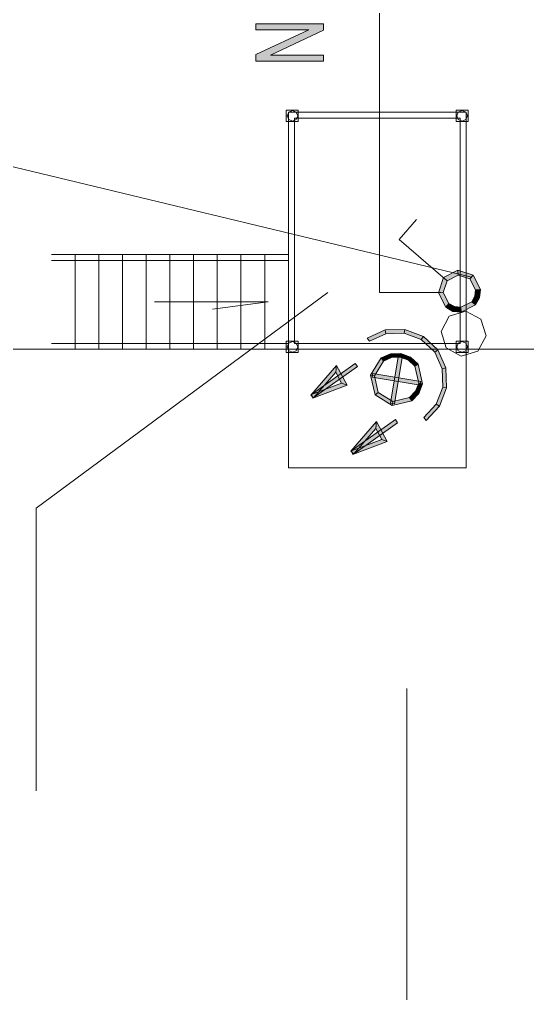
# Model space of a CAD drawing. Header units: millimetres. Extents: x 805 to 6044844, y 120 to 7887884.
# Drawn here: x 5961883 to 5966170, y 7819944 to 7828160 of the extents above; entities that cross this region are included whole.
import ezdxf

# ---------------------------------------------------------------- set-up
doc = ezdxf.new("R2010")
doc.units = ezdxf.units.MM

msp = doc.modelspace()

# ---------------------------------------------------------------- hatches: boundary and pattern name
h = msp.add_hatch(color=0)
h.dxf.hatch_style = 2
h.paths.add_polyline_path([(5964448.3, 7827809.6), (5963878.3, 7827809.6), (5963878.3, 7827863.8), (5964325.4, 7828073.1), (5963878.3, 7828073.1), (5963878.3, 7828123.5), (5964448.3, 7828123.5), (5964448.3, 7828069.3), (5964000.7, 7827860), (5964448.3, 7827860)])
h = msp.add_hatch(color=0)
h.dxf.hatch_style = 2
h.paths.add_polyline_path([(5965459.9, 7825984.3), (5965581.7, 7826046), (5965584.9, 7826004.2), (5965491.6, 7825956.9)])
h = msp.add_hatch(color=0)
h.dxf.hatch_style = 2
h.paths.add_polyline_path([(5965581.7, 7826046), (5965711.6, 7826003.6), (5965684.2, 7825972), (5965584.9, 7826004.2)])
h = msp.add_hatch(color=0)
h.dxf.hatch_style = 2
h.paths.add_polyline_path([(5965417.5, 7825854.4), (5965459.9, 7825984.3), (5965491.6, 7825956.9), (5965459.4, 7825857.6)])
h = msp.add_hatch(color=0)
h.dxf.hatch_style = 2
h.paths.add_polyline_path([(5965711.6, 7826003.6), (5965773.3, 7825881.8), (5965731.5, 7825878.6), (5965684.2, 7825972)])
h = msp.add_hatch(color=0)
h.dxf.hatch_style = 2
h.paths.add_polyline_path([(5965773.3, 7825881.8), (5965764.7, 7825812.6), (5965725, 7825825.4), (5965731.5, 7825878.6)])
h = msp.add_hatch(color=0)
h.dxf.hatch_style = 2
h.paths.add_polyline_path([(5965479.2, 7825732.6), (5965417.5, 7825854.4), (5965459.4, 7825857.6), (5965506.6, 7825764.3)])
h = msp.add_hatch(color=0)
h.dxf.hatch_style = 2
h.paths.add_polyline_path([(5965764.7, 7825812.6), (5965730.9, 7825751.9), (5965698.7, 7825779.3), (5965725, 7825825.4)])
h = msp.add_hatch(color=0)
h.dxf.hatch_style = 2
h.paths.add_polyline_path([(5965539.9, 7825698.3), (5965479.2, 7825732.6), (5965506.6, 7825764.3), (5965552.7, 7825738.5)])
h = msp.add_hatch(color=0)
h.dxf.hatch_style = 2
h.paths.add_polyline_path([(5965609.1, 7825690.2), (5965539.9, 7825698.3), (5965552.7, 7825738.5), (5965605.9, 7825732.1)])
h = msp.add_hatch(color=0)
h.dxf.hatch_style = 2
h.paths.add_polyline_path([(5965730.9, 7825751.9), (5965609.1, 7825690.2), (5965605.9, 7825732.1), (5965698.7, 7825779.3)])
h = msp.add_hatch(color=0)
h.dxf.hatch_style = 2
h.paths.add_polyline_path([(5964968.3, 7825541), (5964815.9, 7825472.3), (5964835.2, 7825445.5), (5964975.3, 7825509.3)])
h = msp.add_hatch(color=0)
h.dxf.hatch_style = 2
h.paths.add_polyline_path([(5965135.2, 7825546.4), (5964968.3, 7825541), (5964975.3, 7825509.3), (5965129.3, 7825514.2)])
h = msp.add_hatch(color=0)
h.dxf.hatch_style = 2
h.paths.add_polyline_path([(5965291.4, 7825487.3), (5965135.2, 7825546.4), (5965129.3, 7825514.2), (5965273.7, 7825459.4)])
h = msp.add_hatch(color=0)
h.dxf.hatch_style = 2
h.paths.add_polyline_path([(5965412.7, 7825373), (5965291.4, 7825487.3), (5965273.7, 7825459.4), (5965386.4, 7825354.2)])
h = msp.add_hatch(color=0)
h.dxf.hatch_style = 2
h.paths.add_polyline_path([(5964935.6, 7825304.9), (5964845.4, 7825160.5), (5964878.1, 7825155.1), (5964954.9, 7825278)])
h = msp.add_hatch(color=0)
h.dxf.hatch_style = 2
h.paths.add_polyline_path([(5965014.5, 7825340.8), (5964935.6, 7825304.9), (5964954.9, 7825278), (5965022, 7825308.6)])
h = msp.add_hatch(color=0)
h.dxf.hatch_style = 2
h.paths.add_polyline_path([(5965101.4, 7825343.5), (5965014.5, 7825340.8), (5965022, 7825308.6), (5965096, 7825310.8)])
h = msp.add_hatch(color=0)
h.dxf.hatch_style = 2
h.paths.add_polyline_path([(5965082.1, 7825330.1), (5965114.8, 7825324.7), (5965047.2, 7824918.5), (5965015, 7824923.8)])
h = msp.add_hatch(color=0)
h.dxf.hatch_style = 2
h.paths.add_polyline_path([(5965182.4, 7825312.9), (5965101.4, 7825343.5), (5965096, 7825310.8), (5965164.7, 7825285)])
h = msp.add_hatch(color=0)
h.dxf.hatch_style = 2
h.paths.add_polyline_path([(5965245.8, 7825253.3), (5965182.4, 7825312.9), (5965164.7, 7825285), (5965218.9, 7825234.6)])
h = msp.add_hatch(color=0)
h.dxf.hatch_style = 2
h.paths.add_polyline_path([(5965481.9, 7825221.1), (5965412.7, 7825373), (5965386.4, 7825354.2), (5965449.7, 7825213.6)])
h = msp.add_hatch(color=0)
h.dxf.hatch_style = 2
h.paths.add_polyline_path([(5964557.7, 7825241.5), (5964551.3, 7825184.1), (5964365.1, 7824970), (5964340.4, 7824991.4)])
h = msp.add_hatch(color=0)
h.dxf.hatch_style = 2
h.paths.add_polyline_path([(5964715.5, 7825259.2), (5964734.8, 7825232.4), (5964362.4, 7824967.3), (5964343.1, 7824994.1)])
h = msp.add_hatch(color=0)
h.dxf.hatch_style = 2
h.paths.add_polyline_path([(5964647.4, 7825075.2), (5964600.7, 7825092.3), (5964551.3, 7825184.1), (5964557.7, 7825241.5)])
h = msp.add_hatch(color=0)
h.dxf.hatch_style = 2
h.paths.add_polyline_path([(5965283.9, 7825088), (5965245.8, 7825253.3), (5965218.9, 7825234.6), (5965251.7, 7825093.4)])
h = msp.add_hatch(color=0)
h.dxf.hatch_style = 2
h.paths.add_polyline_path([(5965486.7, 7825054.2), (5965481.9, 7825221.1), (5965449.7, 7825213.6), (5965454.5, 7825059.6)])
h = msp.add_hatch(color=0)
h.dxf.hatch_style = 2
h.paths.add_polyline_path([(5964845.4, 7825160.5), (5964884, 7824995.2), (5964910.9, 7825014), (5964878.1, 7825155.1)])
h = msp.add_hatch(color=0)
h.dxf.hatch_style = 2
h.paths.add_polyline_path([(5965270.5, 7825106.8), (5965265.1, 7825074.1), (5964859.4, 7825141.7), (5964864.7, 7825174.5)])
h = msp.add_hatch(color=0)
h.dxf.hatch_style = 2
h.paths.add_polyline_path([(5964358.6, 7824965.1), (5964346.8, 7824996.3), (5964600.7, 7825092.3), (5964647.4, 7825075.2)])
h = msp.add_hatch(color=0)
h.dxf.hatch_style = 2
h.paths.add_polyline_path([(5965253.3, 7825006.5), (5965283.9, 7825088), (5965251.7, 7825093.4), (5965225.4, 7825024.2)])
h = msp.add_hatch(color=0)
h.dxf.hatch_style = 2
h.paths.add_polyline_path([(5965427.7, 7824898.1), (5965486.7, 7825054.2), (5965454.5, 7825059.6), (5965399.8, 7824915.2)])
h = msp.add_hatch(color=0)
h.dxf.hatch_style = 2
h.paths.add_polyline_path([(5964884, 7824995.2), (5965028.4, 7824905), (5965033.8, 7824937.8), (5964910.9, 7825014)])
h = msp.add_hatch(color=0)
h.dxf.hatch_style = 2
h.paths.add_polyline_path([(5965194.2, 7824943.7), (5965253.3, 7825006.5), (5965225.4, 7825024.2), (5965174.9, 7824970.5)])
h = msp.add_hatch(color=0)
h.dxf.hatch_style = 2
h.paths.add_polyline_path([(5965028.4, 7824905), (5965194.2, 7824943.7), (5965174.9, 7824970.5), (5965033.8, 7824937.8)])
h = msp.add_hatch(color=0)
h.dxf.hatch_style = 2
h.paths.add_polyline_path([(5965313.4, 7824776.2), (5965427.7, 7824898.1), (5965399.8, 7824915.2), (5965294.6, 7824803.1)])
h = msp.add_hatch(color=0)
h.dxf.hatch_style = 2
h.paths.add_polyline_path([(5964896.4, 7824767.7), (5964890.5, 7824710.2), (5964703.7, 7824496.1), (5964679, 7824517.6)])
h = msp.add_hatch(color=0)
h.dxf.hatch_style = 2
h.paths.add_polyline_path([(5965054.7, 7824784.8), (5965073.5, 7824758), (5964701, 7824493.4), (5964682.3, 7824520.2)])
h = msp.add_hatch(color=0)
h.dxf.hatch_style = 2
h.paths.add_polyline_path([(5964986.6, 7824601.3), (5964939.9, 7824618.5), (5964890.5, 7824710.2), (5964896.4, 7824767.7)])
h = msp.add_hatch(color=0)
h.dxf.hatch_style = 2
h.paths.add_polyline_path([(5964697.3, 7824491.3), (5964685.5, 7824521.9), (5964939.9, 7824618.5), (5964986.6, 7824601.3)])

# ---------------------------------------------------------------- linework, layer by layer
at = {"color": 0, "lineweight": 0}
for points in [[(5964921.1, 7825856), (5964921.1, 7832968.1)], [(5965697.7, 7825987.5), (5959946.6, 7827371.1)], [(5964152, 7827378.1), (5965652, 7827378.1)], [(5964152, 7824378), (5964152, 7827378.1)], [(5965652, 7824378), (5965652, 7827378.1)], [(5964202.5, 7827328.2), (5965602.1, 7827328.2)], [(5964202.5, 7825428.3), (5964202.5, 7827328.2)], [(5965602.1, 7825428.3), (5965602.1, 7827328.2)], [(5965088, 7826303.1), (5965232.9, 7826472.1)], [(5965475.5, 7825970.4), (5965088, 7826303.1)], [(5964152, 7826178), (5962152.3, 7826178)], [(5964152, 7826128.1), (5962152.3, 7826128.1)], [(5962352.5, 7825377.9), (5962352.5, 7826178)], [(5962552.2, 7825377.9), (5962552.2, 7826178)], [(5962752.4, 7825377.9), (5962752.4, 7826178)], [(5962952.5, 7825377.9), (5962952.5, 7826178)], [(5963152.2, 7825377.9), (5963152.2, 7826178)], [(5963352.4, 7825377.9), (5963352.4, 7826178)], [(5963552.5, 7825377.9), (5963552.5, 7826178)], [(5963752.2, 7825377.9), (5963752.2, 7826178)], [(5963952.4, 7825377.9), (5963952.4, 7826178)], [(5962024.1, 7824038.3), (5964483.7, 7825856)], [(5965438.4, 7825856), (5964921.1, 7825856)], [(5963023.9, 7825778.8), (5963981.3, 7825778.8)], [(5963981.3, 7825778.8), (5963511.8, 7825716)], [(5964152, 7825428.3), (5962152.3, 7825428.3)], [(5964202.5, 7825428.3), (5965602.1, 7825428.3)], [(5992399.6, 7825377.9), (5937904.6, 7825377.9)], [(5964152, 7825377.9), (5962152.3, 7825377.9)], [(5964202.5, 7825377.9), (5965602.1, 7825377.9)], [(5964152, 7824378), (5965652, 7824378)], [(5962024.1, 7821653.8), (5962024.1, 7824038.3)], [(5965152.4, 7822517.4), (5965152.4, 7816758.8)], [(5965152.4, 7822517.4), (5965152.4, 7816758.8)]]:
    msp.add_lwpolyline(points, dxfattribs=at)
for points in [[(5964448.3, 7827809.6), (5963878.3, 7827809.6), (5963878.3, 7827863.8), (5964325.4, 7828073.1), (5963878.3, 7828073.1), (5963878.3, 7828123.5), (5964448.3, 7828123.5), (5964448.3, 7828069.3), (5964000.7, 7827860), (5964448.3, 7827860)], [(5964235.2, 7827300.2), (5964134.8, 7827300.2), (5964134.8, 7827396.3), (5964235.2, 7827396.3)], [(5964235.2, 7827300.2), (5964134.8, 7827300.2), (5964134.8, 7827396.3), (5964235.2, 7827396.3)], [(5964141.8, 7827347.5), (5964154.7, 7827379.1), (5964186.4, 7827392.6), (5964218, 7827379.1), (5964231.4, 7827347.5), (5964218, 7827315.8), (5964186.4, 7827302.9), (5964154.7, 7827315.8)], [(5964141.8, 7827347.5), (5964154.7, 7827379.1), (5964186.4, 7827392.6), (5964218, 7827379.1), (5964231.4, 7827347.5), (5964218, 7827315.8), (5964186.4, 7827302.9), (5964154.7, 7827315.8)], [(5965568.8, 7827300.2), (5965669.2, 7827300.2), (5965669.2, 7827396.3), (5965568.8, 7827396.3)], [(5965573.1, 7827347.5), (5965586, 7827379.1), (5965617.7, 7827392.6), (5965649.4, 7827379.1), (5965662.8, 7827347.5), (5965649.4, 7827315.8), (5965617.7, 7827302.9), (5965586, 7827315.8)], [(5965459.9, 7825984.3), (5965581.7, 7826046), (5965584.9, 7826004.2), (5965491.6, 7825956.9)], [(5965581.7, 7826046), (5965711.6, 7826003.6), (5965684.2, 7825972), (5965584.9, 7826004.2)], [(5965417.5, 7825854.4), (5965459.9, 7825984.3), (5965491.6, 7825956.9), (5965459.4, 7825857.6)], [(5965711.6, 7826003.6), (5965773.3, 7825881.8), (5965731.5, 7825878.6), (5965684.2, 7825972)], [(5965773.3, 7825881.8), (5965764.7, 7825812.6), (5965725, 7825825.4), (5965731.5, 7825878.6)], [(5965479.2, 7825732.6), (5965417.5, 7825854.4), (5965459.4, 7825857.6), (5965506.6, 7825764.3)], [(5965764.7, 7825812.6), (5965730.9, 7825751.9), (5965698.7, 7825779.3), (5965725, 7825825.4)], [(5965539.9, 7825698.3), (5965479.2, 7825732.6), (5965506.6, 7825764.3), (5965552.7, 7825738.5)], [(5965609.1, 7825690.2), (5965539.9, 7825698.3), (5965552.7, 7825738.5), (5965605.9, 7825732.1)], [(5965730.9, 7825751.9), (5965609.1, 7825690.2), (5965605.9, 7825732.1), (5965698.7, 7825779.3)], [(5965777.1, 7825631.2), (5965648.8, 7825699.9), (5965509.3, 7825657.5), (5965440.6, 7825529.2), (5965483, 7825389.7), (5965611.2, 7825321), (5965750.8, 7825363.4), (5965819.5, 7825491.6)], [(5964968.3, 7825541), (5964815.9, 7825472.3), (5964835.2, 7825445.5), (5964975.3, 7825509.3)], [(5965135.2, 7825546.4), (5964968.3, 7825541), (5964975.3, 7825509.3), (5965129.3, 7825514.2)], [(5965291.4, 7825487.3), (5965135.2, 7825546.4), (5965129.3, 7825514.2), (5965273.7, 7825459.4)], [(5965412.7, 7825373), (5965291.4, 7825487.3), (5965273.7, 7825459.4), (5965386.4, 7825354.2)], [(5964235.2, 7825349.9), (5964134.8, 7825349.9), (5964134.8, 7825446.6), (5964235.2, 7825446.6)], [(5964235.2, 7825349.9), (5964134.8, 7825349.9), (5964134.8, 7825446.6), (5964235.2, 7825446.6)], [(5964141.8, 7825397.7), (5964154.7, 7825429.4), (5964186.4, 7825442.8), (5964218, 7825429.4), (5964231.4, 7825397.7), (5964218, 7825366), (5964186.4, 7825352.6), (5964154.7, 7825366)], [(5964141.8, 7825397.7), (5964154.7, 7825429.4), (5964186.4, 7825442.8), (5964218, 7825429.4), (5964231.4, 7825397.7), (5964218, 7825366), (5964186.4, 7825352.6), (5964154.7, 7825366)], [(5965568.8, 7825349.9), (5965669.2, 7825349.9), (5965669.2, 7825446.6), (5965568.8, 7825446.6)], [(5965573.1, 7825397.7), (5965586, 7825429.4), (5965617.7, 7825442.8), (5965649.4, 7825429.4), (5965662.8, 7825397.7), (5965649.4, 7825366), (5965617.7, 7825352.6), (5965586, 7825366)], [(5964935.6, 7825304.9), (5964845.4, 7825160.5), (5964878.1, 7825155.1), (5964954.9, 7825278)], [(5965014.5, 7825340.8), (5964935.6, 7825304.9), (5964954.9, 7825278), (5965022, 7825308.6)], [(5965101.4, 7825343.5), (5965014.5, 7825340.8), (5965022, 7825308.6), (5965096, 7825310.8)], [(5965082.1, 7825330.1), (5965114.8, 7825324.7), (5965047.2, 7824918.5), (5965015, 7824923.8)], [(5965182.4, 7825312.9), (5965101.4, 7825343.5), (5965096, 7825310.8), (5965164.7, 7825285)], [(5965245.8, 7825253.3), (5965182.4, 7825312.9), (5965164.7, 7825285), (5965218.9, 7825234.6)], [(5965481.9, 7825221.1), (5965412.7, 7825373), (5965386.4, 7825354.2), (5965449.7, 7825213.6)], [(5964557.7, 7825241.5), (5964551.3, 7825184.1), (5964365.1, 7824970), (5964340.4, 7824991.4)], [(5964715.5, 7825259.2), (5964734.8, 7825232.4), (5964362.4, 7824967.3), (5964343.1, 7824994.1)], [(5964647.4, 7825075.2), (5964600.7, 7825092.3), (5964551.3, 7825184.1), (5964557.7, 7825241.5)], [(5965283.9, 7825088), (5965245.8, 7825253.3), (5965218.9, 7825234.6), (5965251.7, 7825093.4)], [(5965486.7, 7825054.2), (5965481.9, 7825221.1), (5965449.7, 7825213.6), (5965454.5, 7825059.6)], [(5964845.4, 7825160.5), (5964884, 7824995.2), (5964910.9, 7825014), (5964878.1, 7825155.1)], [(5965270.5, 7825106.8), (5965265.1, 7825074.1), (5964859.4, 7825141.7), (5964864.7, 7825174.5)], [(5964358.6, 7824965.1), (5964346.8, 7824996.3), (5964600.7, 7825092.3), (5964647.4, 7825075.2)], [(5965253.3, 7825006.5), (5965283.9, 7825088), (5965251.7, 7825093.4), (5965225.4, 7825024.2)], [(5965427.7, 7824898.1), (5965486.7, 7825054.2), (5965454.5, 7825059.6), (5965399.8, 7824915.2)], [(5964884, 7824995.2), (5965028.4, 7824905), (5965033.8, 7824937.8), (5964910.9, 7825014)], [(5965194.2, 7824943.7), (5965253.3, 7825006.5), (5965225.4, 7825024.2), (5965174.9, 7824970.5)], [(5965028.4, 7824905), (5965194.2, 7824943.7), (5965174.9, 7824970.5), (5965033.8, 7824937.8)], [(5965313.4, 7824776.2), (5965427.7, 7824898.1), (5965399.8, 7824915.2), (5965294.6, 7824803.1)], [(5964896.4, 7824767.7), (5964890.5, 7824710.2), (5964703.7, 7824496.1), (5964679, 7824517.6)], [(5965054.7, 7824784.8), (5965073.5, 7824758), (5964701, 7824493.4), (5964682.3, 7824520.2)], [(5964986.6, 7824601.3), (5964939.9, 7824618.5), (5964890.5, 7824710.2), (5964896.4, 7824767.7)], [(5964697.3, 7824491.3), (5964685.5, 7824521.9), (5964939.9, 7824618.5), (5964986.6, 7824601.3)]]:
    msp.add_lwpolyline(points, close=True, dxfattribs=at)

doc.saveas('drawing.dxf')
